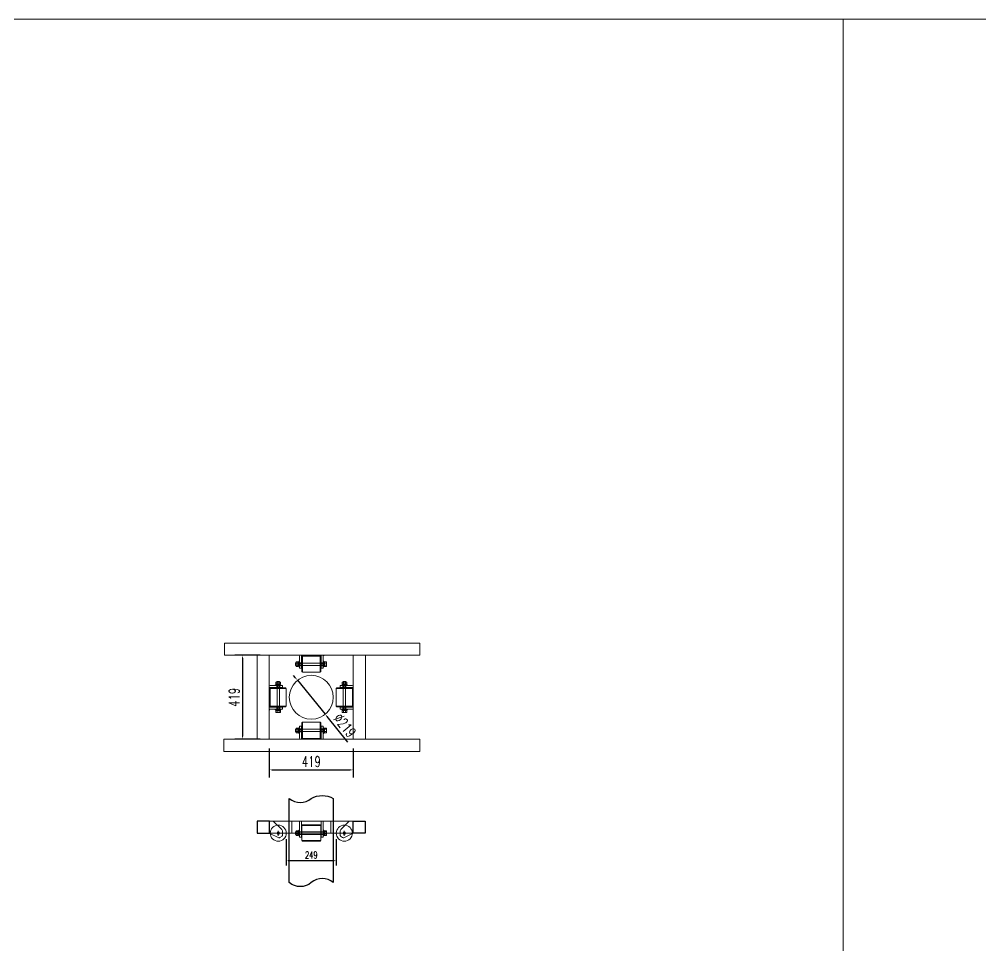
# Model space of a CAD drawing. Header units: millimetres. Extents: x -1612139 to -1282425, y 786067 to 1536390.
# Drawn here: x -1364749 to -1359960, y 826952 to 831566 of the extents above; entities that cross this region are included whole.
import ezdxf

# ---------------------------------------------------------------- set-up
doc = ezdxf.new("R2010")
doc.units = ezdxf.units.MM
doc.header["$LTSCALE"] = 1000
doc.linetypes.add('ACAD_ISO03W100', pattern=[30, 12, -18])
doc.layers.get('0').update_dxf_attribs({"linetype": 'CONTINUOUS'})
doc.layers.get('DEFPOINTS').update_dxf_attribs({"linetype": 'CONTINUOUS'})
for name, color, linetype in [('00-HATCH(填充)', 250, 'CONTINUOUS'), ('PUB_DIM', 3, 'CONTINUOUS'), ('W-_BOLLARD系船栓', 4, 'CONTINUOUS'), ('W-MOUNTING固定方式', 5, 'CONTINUOUS')]:
    doc.layers.add(name, color=color, linetype=linetype)
doc.styles.add('STANDARD_T3', font='simplex.shx', dxfattribs={"width": 0.7, "bigfont": 'gbcbig.shx'})
doc.dimstyles.new('W&&10', dxfattribs={"dimtxt": 35, "dimasz": 10, "dimexe": 25, "dimexo": 30, "dimgap": 10, "dimtad": 1, "dimdec": 0, "dimzin": 0, "dimdsep": 46, "dimtxsty": 'STANDARD_T3', "dimcen": 0.09, "dimclrd": 1, "dimclre": 1, "dimclrt": 7, "dimazin": 2, "dimtfac": 1, "dimtdec": 0, "dimtix": 1, "dimtmove": 2, "dimatfit": 3, "dimfxl": 100, "dimtolj": 1, "dimtzin": 0, "dimarcsym": 0})
doc.dimstyles.new('W&&15', dxfattribs={"dimtxt": 52.5, "dimasz": 15, "dimexe": 37.5, "dimexo": 45, "dimgap": 15, "dimtad": 1, "dimdec": 0, "dimzin": 0, "dimdsep": 46, "dimtxsty": 'STANDARD_T3', "dimcen": 0.09, "dimclrd": 1, "dimclre": 1, "dimclrt": 7, "dimazin": 2, "dimtfac": 1, "dimtdec": 0, "dimtix": 1, "dimtmove": 2, "dimatfit": 3, "dimfxl": 100, "dimtolj": 1, "dimtzin": 0, "dimarcsym": 0})

# ---------------------------------------------------------------- blocks, each defined once
blk = doc.blocks.new('*D95')
at = {"layer": 'DEFPOINTS', "color": 0, "ltscale": 100, "transparency": 16777216}
for p in [(-1363419, 827513), (-1363170, 827513), (-1363170, 827377.3)]:
    blk.add_point(p, dxfattribs=at)
at = {"layer": 'W-_BOLLARD系船栓', "color": 1, "lineweight": -2, "ltscale": 100, "transparency": 16777216}
for p, q in [((-1363419, 827483), (-1363419, 827352.3)), ((-1363170, 827483), (-1363170, 827352.3)), ((-1363409, 827377.3), (-1363180, 827377.3))]:
    blk.add_line(p, q, dxfattribs=at)
at = {"layer": 'W-_BOLLARD系船栓', "color": 1, "ltscale": 100, "transparency": 16777216}
for points in [[(-1363409, 827379), (-1363409, 827375.6), (-1363419, 827377.3)], [(-1363180, 827379), (-1363180, 827375.6), (-1363170, 827377.3)]]:
    blk.add_solid(points, dxfattribs=at)
at = {"layer": 'W-_BOLLARD系船栓', "color": 7, "lineweight": 0, "ltscale": 100, "transparency": 16777216, "insert": (-1363294.5, 827404.8), "char_height": 35, "attachment_point": 5, "style": 'STANDARD_T3'}
blk.add_mtext('\\A1;249', dxfattribs=at)
blk = doc.blocks.new('*D200')
at = {"layer": 'DEFPOINTS', "color": 0, "transparency": 16777216}
for p in [(-1363503.7, 827980.4), (-1363085.2, 827980.4), (-1363085.2, 827828.2)]:
    blk.add_point(p, dxfattribs=at)
at = {"layer": 'PUB_DIM', "color": 1, "lineweight": -2, "transparency": 16777216}
for p, q in [((-1363503.7, 827935.4), (-1363503.7, 827790.7)), ((-1363085.2, 827935.4), (-1363085.2, 827790.7)), ((-1363488.7, 827828.2), (-1363100.2, 827828.2))]:
    blk.add_line(p, q, dxfattribs=at)
at = {"layer": 'PUB_DIM', "color": 1, "transparency": 16777216}
for points in [[(-1363488.7, 827830.7), (-1363488.7, 827825.7), (-1363503.7, 827828.2)], [(-1363100.2, 827830.7), (-1363100.2, 827825.7), (-1363085.2, 827828.2)]]:
    blk.add_solid(points, dxfattribs=at)
at = {"layer": 'PUB_DIM', "color": 7, "transparency": 16777216, "insert": (-1363294.5, 827869.5), "char_height": 52.5, "attachment_point": 5, "style": 'STANDARD_T3'}
blk.add_mtext('\\A1;419', dxfattribs=at)
blk = doc.blocks.new('*D201')
at = {"layer": 'DEFPOINTS', "color": 0, "transparency": 16777216}
for p in [(-1363503.7, 828399), (-1363637.4, 827980.4), (-1363503.7, 827980.4)]:
    blk.add_point(p, dxfattribs=at)
at = {"layer": 'PUB_DIM', "color": 1, "lineweight": -2, "transparency": 16777216}
for p, q in [((-1363548.7, 828399), (-1363674.9, 828399)), ((-1363637.4, 828384), (-1363637.4, 827995.4)), ((-1363548.7, 827980.4), (-1363674.9, 827980.4))]:
    blk.add_line(p, q, dxfattribs=at)
at = {"layer": 'PUB_DIM', "color": 1, "transparency": 16777216}
for points in [[(-1363639.9, 828384), (-1363634.9, 828384), (-1363637.4, 828399)], [(-1363639.9, 827995.4), (-1363634.9, 827995.4), (-1363637.4, 827980.4)]]:
    blk.add_solid(points, dxfattribs=at)
at = {"layer": 'PUB_DIM', "color": 7, "transparency": 16777216, "insert": (-1363678.7, 828189.7), "char_height": 52.5, "attachment_point": 5, "rotation": 90, "style": 'STANDARD_T3'}
blk.add_mtext('\\A1;419', dxfattribs=at)
blk = doc.blocks.new('*D202')
at = {"layer": 'DEFPOINTS', "color": 0, "transparency": 16777216}
for p in [(-1363363.7, 828274.5), (-1363225.2, 828104.9)]:
    blk.add_point(p, dxfattribs=at)
at = {"layer": 'PUB_DIM', "color": 1, "lineweight": -2, "transparency": 16777216}
for p, q in [((-1363373.2, 828286.1), (-1363382.7, 828297.7)), ((-1363363.7, 828274.5), (-1363225.2, 828104.9)), ((-1363111.9, 827966.3), (-1363215.7, 828093.3))]:
    blk.add_line(p, q, dxfattribs=at)
at = {"layer": 'PUB_DIM', "color": 1, "transparency": 16777216}
for points in [[(-1363371.3, 828287.7), (-1363375.2, 828284.5), (-1363363.7, 828274.5)], [(-1363213.7, 828094.9), (-1363217.6, 828091.7), (-1363225.2, 828104.9)]]:
    blk.add_solid(points, dxfattribs=at)
at = {"layer": 'PUB_DIM', "color": 7, "transparency": 16777216, "insert": (-1363127.1, 828050.1), "char_height": 52.5, "attachment_point": 5, "rotation": 309.2557, "style": 'STANDARD_T3'}
blk.add_mtext('\\A1;∅219', dxfattribs=at)

msp = doc.modelspace()

# ---------------------------------------------------------------- linework, layer by layer
at = {"color": 0, "lineweight": 0}
for p, q in [((-1363391, 827573), (-1363391, 827513)), ((-1363353, 827573), (-1363353, 827513)), ((-1363344, 827573), (-1363344, 827513)), ((-1363339.5, 827554), (-1363342, 827551)), ((-1363342, 827477), (-1363342, 827551)), ((-1363247, 827551), (-1363342, 827551)), ((-1363339.5, 827554), (-1363249, 827554)), ((-1363249, 827554), (-1363247, 827551)), ((-1363247, 827551), (-1363247, 827477)), ((-1363245, 827513), (-1363245, 827573)), ((-1363236, 827513), (-1363236, 827573)), ((-1363198, 827513), (-1363198, 827573)), ((-1363391, 827513), (-1363391, 827514)), ((-1363391, 827513), (-1363198, 827513)), ((-1363353, 827513), (-1363353, 827493)), ((-1363344, 827493), (-1363344, 827513)), ((-1363245, 827513), (-1363245, 827493)), ((-1363236, 827493), (-1363236, 827513)), ((-1363353, 827493), (-1363344, 827493)), ((-1363342, 827477), (-1363340, 827474)), ((-1363342, 827477), (-1363247, 827477)), ((-1363249, 827474), (-1363340, 827474)), ((-1363247, 827477), (-1363249, 827474)), ((-1363245, 827493), (-1363236, 827493))]:
    msp.add_line(p, q, dxfattribs=at)
at = {"color": 4, "lineweight": 0}
for p, q in [((-1363370, 827513.5), (-1363374, 827513.5)), ((-1363373, 827519.5), (-1363370, 827519.5)), ((-1363370, 827507.5), (-1363373, 827507.5))]:
    msp.add_line(p, q, dxfattribs=at)
at = {"lineweight": 0}
for p, q in [((-1363361, 827519), (-1363368, 827519)), ((-1363368, 827508), (-1363361, 827508)), ((-1363357, 827516.9), (-1363361, 827513.5)), ((-1363357, 827514.6), (-1363361, 827511.2)), ((-1363232, 827516.9), (-1363228, 827513.5)), ((-1363232, 827514.6), (-1363228, 827511.2)), ((-1363228, 827519), (-1363221, 827519)), ((-1363221, 827508), (-1363228, 827508)), ((-1363219, 827520.5), (-1363219, 827506.5))]:
    msp.add_line(p, q, dxfattribs=at)
at = {"color": 1, "lineweight": 0}
for p, q in [((-1363344, 827520), (-1363354, 827520)), ((-1363354, 827506), (-1363344, 827506)), ((-1363235, 827520), (-1363245, 827520)), ((-1363235, 827506), (-1363245, 827506))]:
    msp.add_line(p, q, dxfattribs=at)
at = {"color": 6, "linetype": 'ACAD_ISO03W100', "lineweight": 0}
for p, q in [((-1363235, 827519), (-1363354, 827519)), ((-1363235, 827507), (-1363354, 827507))]:
    msp.add_line(p, q, dxfattribs=at)
at = {"color": 2, "lineweight": 0}
for p, q in [((-1363354, 827513), (-1363344, 827513)), ((-1363245, 827513), (-1363235, 827513))]:
    msp.add_line(p, q, dxfattribs=at)
at = {"lineweight": 0, "ltscale": 100}
for points in [[(-1369873.2, 831566.5), (-1360645, 831566.5), (-1360645, 822338.2), (-1369873.2, 822338.2)], [(-1360645, 831566.5), (-1350045.9, 831566.5), (-1350045.9, 824254.8), (-1360645, 824254.8)]]:
    msp.add_lwpolyline(points, close=True, dxfattribs=at)
at = {"lineweight": 0}
for points in [[(-1363374, 827518.5), (-1363372, 827520.5), (-1363372, 827506.5), (-1363374, 827508.5)], [(-1363370, 827522), (-1363370, 827519), (-1363370, 827508), (-1363370, 827505)], [(-1363219, 827522), (-1363219, 827519), (-1363219, 827508), (-1363219, 827505)]]:
    msp.add_lwpolyline(points, close=True, dxfattribs=at)
for points in [[(-1363372, 827520.5), (-1363370, 827520.5), (-1363370, 827506.5), (-1363372, 827506.5)], [(-1363357, 827500), (-1363357, 827528), (-1363354, 827528), (-1363354, 827500), (-1363357, 827500), (-1363357, 827501)], [(-1363232, 827500), (-1363232, 827528), (-1363235, 827528), (-1363235, 827500), (-1363232, 827500), (-1363232, 827501)]]:
    msp.add_lwpolyline(points, dxfattribs=at)
for points in [[(-1363368, 827525), (-1363361, 827525), (-1363361, 827524), (-1363357, 827524), (-1363357, 827503), (-1363361, 827503), (-1363361, 827524), (-1363361, 827502), (-1363368, 827502, -0.666667), (-1363368, 827508, -0.363636), (-1363368, 827519, -0.666667)], [(-1363221, 827525), (-1363228, 827525), (-1363228, 827524), (-1363232, 827524), (-1363232, 827503), (-1363228, 827503), (-1363228, 827524), (-1363228, 827502), (-1363221, 827502, 0.666667), (-1363221, 827508, 0.363636), (-1363221, 827519, 0.666667)]]:
    msp.add_lwpolyline(points, format="xyb", close=True, dxfattribs=at)
for centre in [(-1363459, 827513), (-1363130, 827513)]:
    msp.add_circle(centre, 40, dxfattribs=at)
at = {"layer": '00-HATCH(填充)', "color": 0, "lineweight": 0}
for p, q in [((-1363503.7, 827573), (-1363503.7, 827513)), ((-1363483.7, 827573), (-1363441.7, 827530.9)), ((-1363105.2, 827573), (-1363147.2, 827530.9)), ((-1363085.2, 827573), (-1363085.2, 827513)), ((-1363456.4, 827489.9), (-1363503.7, 827513)), ((-1363438.7, 827523.9), (-1363438.7, 827501.5)), ((-1363150.2, 827523.9), (-1363150.2, 827501.5)), ((-1363132.5, 827489.9), (-1363085.2, 827513)), ((-1363440.1, 827498.1), (-1363450.7, 827491)), ((-1363148.8, 827498.1), (-1363138.3, 827491))]:
    msp.add_line(p, q, dxfattribs=at)
at = {"layer": '00-HATCH(填充)', "color": 0, "lineweight": 0, "ltscale": 0.5}
for p, q in [((-1363446.5, 827513), (-1363471.5, 827513)), ((-1363459, 827500.5), (-1363459, 827525.5)), ((-1363142.5, 827513), (-1363117.5, 827513)), ((-1363130, 827500.5), (-1363130, 827525.5))]:
    msp.add_line(p, q, dxfattribs=at)
at = {"layer": '00-HATCH(填充)', "color": 0, "lineweight": 0}
for centre in [(-1363459, 827513), (-1363130, 827513)]:
    msp.add_circle(centre, 6, dxfattribs=at)
for centre, radius, start, end in [((-1363448.7, 827523.9), 10, 0, 45), ((-1363140.2, 827523.9), 10, 135, 180), ((-1363454.3, 827494.4), 5, 244, 316.0565), ((-1363443.7, 827501.5), 5, 316.0565, 0), ((-1363145.2, 827501.5), 5, 180, 223.9435), ((-1363134.7, 827494.4), 5, 223.9435, 296)]:
    msp.add_arc(centre, radius, start, end, dxfattribs=at)
at = {"layer": 'PUB_DIM'}
msp.add_lwpolyline([(-1363404, 827685.4, 0.365297), (-1363294.5, 827685.4, -0.275462), (-1363185, 827685.4), (-1363185, 827266.7, 0.365297), (-1363294.5, 827266.7, -0.365297), (-1363404, 827266.7)], format="xyb", close=True, dxfattribs=at)
for points in [[(-1363503.4, 827573), (-1363563.4, 827573), (-1363563.4, 827513), (-1363503.4, 827513)], [(-1363085.5, 827573), (-1363025.5, 827573), (-1363025.5, 827513), (-1363085.5, 827513)]]:
    msp.add_lwpolyline(points, close=True, dxfattribs=at)
at = {"layer": 'W-_BOLLARD系船栓', "lineweight": 0, "ltscale": 100}
for p, q in [((-1363503.7, 827573), (-1363483.7, 827573)), ((-1363085.2, 827573), (-1363105.2, 827573))]:
    msp.add_line(p, q, dxfattribs=at)
at = {"layer": 'W-MOUNTING固定方式', "lineweight": 0}
for p, q in [((-1363339, 828399), (-1363359, 828399)), ((-1363339, 828394.2), (-1363250, 828394.2)), ((-1363230, 828399), (-1363250, 828399)), ((-1363361, 828360.2), (-1363368, 828360.2)), ((-1363368, 828349.2), (-1363361, 828349.2)), ((-1363357, 828358.1), (-1363361, 828354.7)), ((-1363357, 828355.8), (-1363361, 828352.4)), ((-1363232, 828358.1), (-1363228, 828354.7)), ((-1363232, 828355.8), (-1363228, 828352.4)), ((-1363228, 828360.2), (-1363221, 828360.2)), ((-1363221, 828349.2), (-1363228, 828349.2)), ((-1363219, 828361.7), (-1363219, 828347.7)), ((-1363503.7, 828234.2), (-1363503.7, 828254.2)), ((-1363499, 828234.2), (-1363499, 828145.2)), ((-1363465, 828256.2), (-1363465, 828263.2)), ((-1363462.8, 828252.2), (-1363459.5, 828256.2)), ((-1363460.5, 828252.2), (-1363457.2, 828256.2)), ((-1363454, 828263.2), (-1363454, 828256.2)), ((-1363134.9, 828263.2), (-1363134.9, 828256.2)), ((-1363128.4, 828252.2), (-1363131.7, 828256.2)), ((-1363126.1, 828252.2), (-1363129.4, 828256.2)), ((-1363123.9, 828256.2), (-1363123.9, 828263.2)), ((-1363090, 828234.2), (-1363090, 828145.2)), ((-1363085.2, 828234.2), (-1363085.2, 828254.2)), ((-1363503.7, 828125.2), (-1363503.7, 828145.2)), ((-1363462.8, 828127.2), (-1363459.5, 828123.2)), ((-1363460.5, 828127.2), (-1363457.2, 828123.2)), ((-1363128.4, 828127.2), (-1363131.7, 828123.2)), ((-1363126.1, 828127.2), (-1363129.4, 828123.2)), ((-1363085.2, 828125.2), (-1363085.2, 828145.2)), ((-1363466.5, 828114.2), (-1363452.5, 828114.2)), ((-1363465, 828123.2), (-1363465, 828116.2)), ((-1363454, 828116.2), (-1363454, 828123.2)), ((-1363122.4, 828114.2), (-1363136.4, 828114.2)), ((-1363134.9, 828116.2), (-1363134.9, 828123.2)), ((-1363123.9, 828123.2), (-1363123.9, 828116.2)), ((-1363368, 828030.2), (-1363361, 828030.2)), ((-1363221, 828030.2), (-1363228, 828030.2)), ((-1363219, 828017.7), (-1363219, 828031.7)), ((-1363361, 828019.2), (-1363368, 828019.2)), ((-1363357, 828023.7), (-1363361, 828027)), ((-1363357, 828021.4), (-1363361, 828024.7)), ((-1363339, 827985.2), (-1363250, 827985.2)), ((-1363232, 828023.7), (-1363228, 828027)), ((-1363232, 828021.4), (-1363228, 828024.7)), ((-1363228, 828019.2), (-1363221, 828019.2)), ((-1363339, 827980.4), (-1363359, 827980.4)), ((-1363230, 827980.4), (-1363250, 827980.4))]:
    msp.add_line(p, q, dxfattribs=at)
at = {"layer": 'W-MOUNTING固定方式', "color": 4, "lineweight": 0}
for p, q in [((-1363370, 828354.7), (-1363374, 828354.7)), ((-1363373, 828360.7), (-1363370, 828360.7)), ((-1363370, 828348.7), (-1363373, 828348.7)), ((-1363459.5, 828265.2), (-1363459.5, 828269.2)), ((-1363129.4, 828265.2), (-1363129.4, 828269.2)), ((-1363465.5, 828268.2), (-1363465.5, 828265.2)), ((-1363453.5, 828265.2), (-1363453.5, 828268.2)), ((-1363135.4, 828265.2), (-1363135.4, 828268.2)), ((-1363123.4, 828268.2), (-1363123.4, 828265.2)), ((-1363370, 828030.7), (-1363373, 828030.7)), ((-1363370, 828024.7), (-1363374, 828024.7)), ((-1363373, 828018.7), (-1363370, 828018.7))]:
    msp.add_line(p, q, dxfattribs=at)
at = {"layer": 'W-MOUNTING固定方式', "color": 1, "lineweight": 0}
for p, q in [((-1363344, 828361.2), (-1363354, 828361.2)), ((-1363354, 828347.2), (-1363344, 828347.2)), ((-1363235, 828361.2), (-1363245, 828361.2)), ((-1363235, 828347.2), (-1363245, 828347.2)), ((-1363466, 828239.2), (-1363466, 828249.2)), ((-1363452, 828249.2), (-1363452, 828239.2)), ((-1363137, 828249.2), (-1363137, 828239.2)), ((-1363123, 828239.2), (-1363123, 828249.2)), ((-1363466, 828130.2), (-1363466, 828140.2)), ((-1363452, 828130.2), (-1363452, 828140.2)), ((-1363137, 828130.2), (-1363137, 828140.2)), ((-1363123, 828130.2), (-1363123, 828140.2)), ((-1363354, 828032.2), (-1363344, 828032.2)), ((-1363235, 828032.2), (-1363245, 828032.2)), ((-1363344, 828018.2), (-1363354, 828018.2)), ((-1363235, 828018.2), (-1363245, 828018.2))]:
    msp.add_line(p, q, dxfattribs=at)
at = {"layer": 'W-MOUNTING固定方式', "color": 6, "linetype": 'ACAD_ISO03W100', "lineweight": 0}
for p, q in [((-1363235, 828360.2), (-1363354, 828360.2)), ((-1363235, 828348.2), (-1363354, 828348.2)), ((-1363465, 828130.2), (-1363465, 828249.2)), ((-1363453, 828130.2), (-1363453, 828249.2)), ((-1363136, 828130.2), (-1363136, 828249.2)), ((-1363124, 828130.2), (-1363124, 828249.2)), ((-1363235, 828031.2), (-1363354, 828031.2)), ((-1363235, 828019.2), (-1363354, 828019.2))]:
    msp.add_line(p, q, dxfattribs=at)
at = {"layer": 'W-MOUNTING固定方式', "color": 2, "lineweight": 0}
for p, q in [((-1363354, 828354.2), (-1363344, 828354.2)), ((-1363245, 828354.2), (-1363235, 828354.2)), ((-1363459, 828249.2), (-1363459, 828239.2)), ((-1363130, 828249.2), (-1363130, 828239.2)), ((-1363459, 828140.2), (-1363459, 828130.2)), ((-1363130, 828140.2), (-1363130, 828130.2)), ((-1363354, 828025.2), (-1363344, 828025.2)), ((-1363245, 828025.2), (-1363235, 828025.2))]:
    msp.add_line(p, q, dxfattribs=at)
at = {"layer": 'W-MOUNTING固定方式', "color": 6, "lineweight": 0}
for points in [[(-1363726.8, 828459), (-1362753.7, 828459), (-1362753.7, 828399), (-1363726.8, 828399)], [(-1363563.7, 827980.4), (-1363563.7, 828399), (-1363503.7, 828399), (-1363503.7, 827980.4)], [(-1363025.2, 827980.4), (-1363025.2, 828399), (-1363085.2, 828399), (-1363085.2, 827980.4)], [(-1363730.6, 827920.4), (-1362753.7, 827920.4), (-1362753.7, 827980.4), (-1363730.6, 827980.4)], [(-1363503.7, 827573), (-1363085.2, 827573), (-1363085.2, 827513), (-1363503.7, 827513)]]:
    msp.add_lwpolyline(points, close=True, dxfattribs=at)
at = {"layer": 'W-MOUNTING固定方式', "lineweight": 0}
for points in [[(-1363368, 828366.2), (-1363361, 828366.2), (-1363361, 828365.2), (-1363357, 828365.2), (-1363357, 828344.2), (-1363361, 828344.2), (-1363361, 828365.2), (-1363361, 828343.2), (-1363368, 828343.2, -0.666667), (-1363368, 828349.2, -0.363636), (-1363368, 828360.2, -0.666667)], [(-1363221, 828366.2), (-1363228, 828366.2), (-1363228, 828365.2), (-1363232, 828365.2), (-1363232, 828344.2), (-1363228, 828344.2), (-1363228, 828365.2), (-1363228, 828343.2), (-1363221, 828343.2, 0.666667), (-1363221, 828349.2, 0.363636), (-1363221, 828360.2, 0.666667)], [(-1363471, 828263.2), (-1363471, 828256.2), (-1363470, 828256.2), (-1363470, 828252.2), (-1363449, 828252.2), (-1363449, 828256.2), (-1363470, 828256.2), (-1363448, 828256.2), (-1363448, 828263.2, 0.666667), (-1363454, 828263.2, 0.363636), (-1363465, 828263.2, 0.666667)], [(-1363117.9, 828263.2), (-1363117.9, 828256.2), (-1363118.9, 828256.2), (-1363118.9, 828252.2), (-1363139.9, 828252.2), (-1363139.9, 828256.2), (-1363118.9, 828256.2), (-1363140.9, 828256.2), (-1363140.9, 828263.2, -0.666667), (-1363134.9, 828263.2, -0.363636), (-1363123.9, 828263.2, -0.666667)], [(-1363471, 828116.2), (-1363471, 828123.2), (-1363470, 828123.2), (-1363470, 828127.2), (-1363449, 828127.2), (-1363449, 828123.2), (-1363470, 828123.2), (-1363448, 828123.2), (-1363448, 828116.2, -0.666667), (-1363454, 828116.2, -0.363636), (-1363465, 828116.2, -0.666667)], [(-1363117.9, 828116.2), (-1363117.9, 828123.2), (-1363118.9, 828123.2), (-1363118.9, 828127.2), (-1363139.9, 828127.2), (-1363139.9, 828123.2), (-1363118.9, 828123.2), (-1363140.9, 828123.2), (-1363140.9, 828116.2, 0.666667), (-1363134.9, 828116.2, 0.363636), (-1363123.9, 828116.2, 0.666667)], [(-1363368, 828013.2), (-1363361, 828013.2), (-1363361, 828014.2), (-1363357, 828014.2), (-1363357, 828035.2), (-1363361, 828035.2), (-1363361, 828014.2), (-1363361, 828036.2), (-1363368, 828036.2, 0.666667), (-1363368, 828030.2, 0.363636), (-1363368, 828019.2, 0.666667)], [(-1363221, 828013.2), (-1363228, 828013.2), (-1363228, 828014.2), (-1363232, 828014.2), (-1363232, 828035.2), (-1363228, 828035.2), (-1363228, 828014.2), (-1363228, 828036.2), (-1363221, 828036.2, -0.666667), (-1363221, 828030.2, -0.363636), (-1363221, 828019.2, -0.666667)]]:
    msp.add_lwpolyline(points, format="xyb", close=True, dxfattribs=at)
for points in [[(-1363359, 828399, -0.347892), (-1363354, 828394), (-1363354, 828334)], [(-1363354, 828334), (-1363344, 828334), (-1363344, 828394, -0.414214), (-1363339, 828399)], [(-1363250, 828399, -0.414214), (-1363245, 828394), (-1363245, 828334), (-1363235, 828334), (-1363235, 828394, -0.414214), (-1363230, 828399)], [(-1363503.7, 828254.2, 0.347892), (-1363498.7, 828249.2), (-1363438.7, 828249.2)], [(-1363438.7, 828249.2), (-1363438.7, 828239.2), (-1363498.7, 828239.2, 0.414214), (-1363503.7, 828234.2)], [(-1363085.2, 828254.2, -0.347892), (-1363090.2, 828249.2), (-1363150.2, 828249.2)], [(-1363150.2, 828249.2), (-1363150.2, 828239.2), (-1363090.2, 828239.2, -0.414214), (-1363085.2, 828234.2)], [(-1363503.7, 828145.2, 0.414214), (-1363498.7, 828140.2), (-1363438.7, 828140.2), (-1363438.7, 828130.2), (-1363498.7, 828130.2, 0.414214), (-1363503.7, 828125.2)], [(-1363085.2, 828145.2, -0.414214), (-1363090.2, 828140.2), (-1363150.2, 828140.2), (-1363150.2, 828130.2), (-1363090.2, 828130.2, -0.414214), (-1363085.2, 828125.2)], [(-1363359, 827980.4, 0.347892), (-1363354, 827985.4), (-1363354, 828045.4)], [(-1363354, 828045.4), (-1363344, 828045.4), (-1363344, 827985.4, 0.414214), (-1363339, 827980.4)], [(-1363250, 827980.4, 0.414214), (-1363245, 827985.4), (-1363245, 828045.4), (-1363235, 828045.4), (-1363235, 827985.4, 0.414214), (-1363230, 827980.4)]]:
    msp.add_lwpolyline(points, format="xyb", dxfattribs=at)
for points in [[(-1363357, 828341.2), (-1363357, 828369.2), (-1363354, 828369.2), (-1363354, 828341.2), (-1363357, 828341.2), (-1363357, 828342.2)], [(-1363339, 828314.2), (-1363339, 828394.2), (-1363342, 828391.2), (-1363342, 828317.2), (-1363339, 828314.2), (-1363250, 828314.2)], [(-1363232, 828341.2), (-1363232, 828369.2), (-1363235, 828369.2), (-1363235, 828341.2), (-1363232, 828341.2), (-1363232, 828342.2)], [(-1363372, 828361.7), (-1363370, 828361.7), (-1363370, 828347.7), (-1363372, 828347.7)], [(-1363419, 828234.2), (-1363499, 828234.2), (-1363496, 828237.2), (-1363422, 828237.2), (-1363419, 828234.2), (-1363419, 828145.2)], [(-1363446, 828252.2), (-1363474, 828252.2), (-1363474, 828249.2), (-1363446, 828249.2), (-1363446, 828252.2), (-1363447, 828252.2)], [(-1363466.5, 828267.2), (-1363466.5, 828265.2), (-1363452.5, 828265.2), (-1363452.5, 828267.2)], [(-1363170, 828234.2), (-1363090, 828234.2), (-1363093, 828237.2), (-1363167, 828237.2), (-1363170, 828234.2), (-1363170, 828145.2)], [(-1363142.9, 828252.2), (-1363114.9, 828252.2), (-1363114.9, 828249.2), (-1363142.9, 828249.2), (-1363142.9, 828252.2), (-1363141.9, 828252.2)], [(-1363122.4, 828267.2), (-1363122.4, 828265.2), (-1363136.4, 828265.2), (-1363136.4, 828267.2)], [(-1363446, 828127.2), (-1363474, 828127.2), (-1363474, 828130.2), (-1363446, 828130.2), (-1363446, 828127.2), (-1363447, 828127.2)], [(-1363142.9, 828127.2), (-1363114.9, 828127.2), (-1363114.9, 828130.2), (-1363142.9, 828130.2), (-1363142.9, 828127.2), (-1363141.9, 828127.2)], [(-1363372, 828017.7), (-1363370, 828017.7), (-1363370, 828031.7), (-1363372, 828031.7)], [(-1363357, 828038.2), (-1363357, 828010.2), (-1363354, 828010.2), (-1363354, 828038.2), (-1363357, 828038.2), (-1363357, 828037.2)], [(-1363339, 828065.2), (-1363339, 827985.2), (-1363342, 827988.2), (-1363342, 828062.2), (-1363339, 828065.2), (-1363250, 828065.2)], [(-1363232, 828038.2), (-1363232, 828010.2), (-1363235, 828010.2), (-1363235, 828038.2), (-1363232, 828038.2), (-1363232, 828037.2)]]:
    msp.add_lwpolyline(points, dxfattribs=at)
for points in [[(-1363247, 828317.2), (-1363250, 828314.2), (-1363250, 828394.2), (-1363247, 828391.2)], [(-1363374, 828359.7), (-1363372, 828361.7), (-1363372, 828347.7), (-1363374, 828349.7)], [(-1363370, 828363.2), (-1363370, 828360.2), (-1363370, 828349.2), (-1363370, 828346.2)], [(-1363219, 828363.2), (-1363219, 828360.2), (-1363219, 828349.2), (-1363219, 828346.2)], [(-1363464.5, 828269.2), (-1363466.5, 828267.2), (-1363452.5, 828267.2), (-1363454.5, 828269.2)], [(-1363124.4, 828269.2), (-1363122.4, 828267.2), (-1363136.4, 828267.2), (-1363134.4, 828269.2)], [(-1363468, 828265.2), (-1363465, 828265.2), (-1363454, 828265.2), (-1363451, 828265.2)], [(-1363120.9, 828265.2), (-1363123.9, 828265.2), (-1363134.9, 828265.2), (-1363137.9, 828265.2)], [(-1363422, 828142.2), (-1363419, 828145.2), (-1363499, 828145.2), (-1363496, 828142.2)], [(-1363167, 828142.2), (-1363170, 828145.2), (-1363090, 828145.2), (-1363093, 828142.2)], [(-1363468, 828114.2), (-1363465, 828114.2), (-1363454, 828114.2), (-1363451, 828114.2)], [(-1363120.9, 828114.2), (-1363123.9, 828114.2), (-1363134.9, 828114.2), (-1363137.9, 828114.2)], [(-1363374, 828019.7), (-1363372, 828017.7), (-1363372, 828031.7), (-1363374, 828029.7)], [(-1363370, 828016.2), (-1363370, 828019.2), (-1363370, 828030.2), (-1363370, 828033.2)], [(-1363247, 828062.2), (-1363250, 828065.2), (-1363250, 827985.2), (-1363247, 827988.2)], [(-1363219, 828016.2), (-1363219, 828019.2), (-1363219, 828030.2), (-1363219, 828033.2)]]:
    msp.add_lwpolyline(points, close=True, dxfattribs=at)
msp.add_circle((-1363294.5, 828189.7), 109.5, dxfattribs=at)

# ---------------------------------------------------------------- dimensions: what is measured, and where the dimension line sits
at = {"layer": 'PUB_DIM'}
dim = msp.add_linear_dim(base=(-1363637.4, 827980.4), p1=(-1363503.7, 828399), p2=(-1363503.7, 827980.4), angle=90, dimstyle='W&&15', dxfattribs=at)
dim.commit()
dim.dimension.update_dxf_attribs({"geometry": '*D201', "text_midpoint": (-1363678.7, 828189.7)})
dim = msp.add_diameter_dim_2p(p1=(-1363363.7, 828274.5), p2=(-1363225.2, 828104.9), dimstyle='W&&15', dxfattribs=at)
dim.commit()
dim.dimension.update_dxf_attribs({"geometry": '*D202', "text_midpoint": (-1363127.1, 828050.1)})
dim = msp.add_linear_dim(base=(-1363085.1659, 827828.2215), p1=(-1363503.7403, 827980.4252), p2=(-1363085.1659, 827980.4252), dimstyle='W&&15', dxfattribs=at)
dim.commit()
dim.dimension.update_dxf_attribs({"geometry": '*D200', "text_midpoint": (-1363294.4531, 827869.4715)})
at = {"layer": 'W-_BOLLARD系船栓', "lineweight": 0, "ltscale": 100}
dim = msp.add_linear_dim(base=(-1363170, 827377.3), p1=(-1363419, 827513), p2=(-1363170, 827513), dimstyle='W&&10', dxfattribs=at)
dim.commit()
dim.dimension.update_dxf_attribs({"geometry": '*D95', "text_midpoint": (-1363294.5, 827404.8)})

doc.saveas('drawing.dxf')
